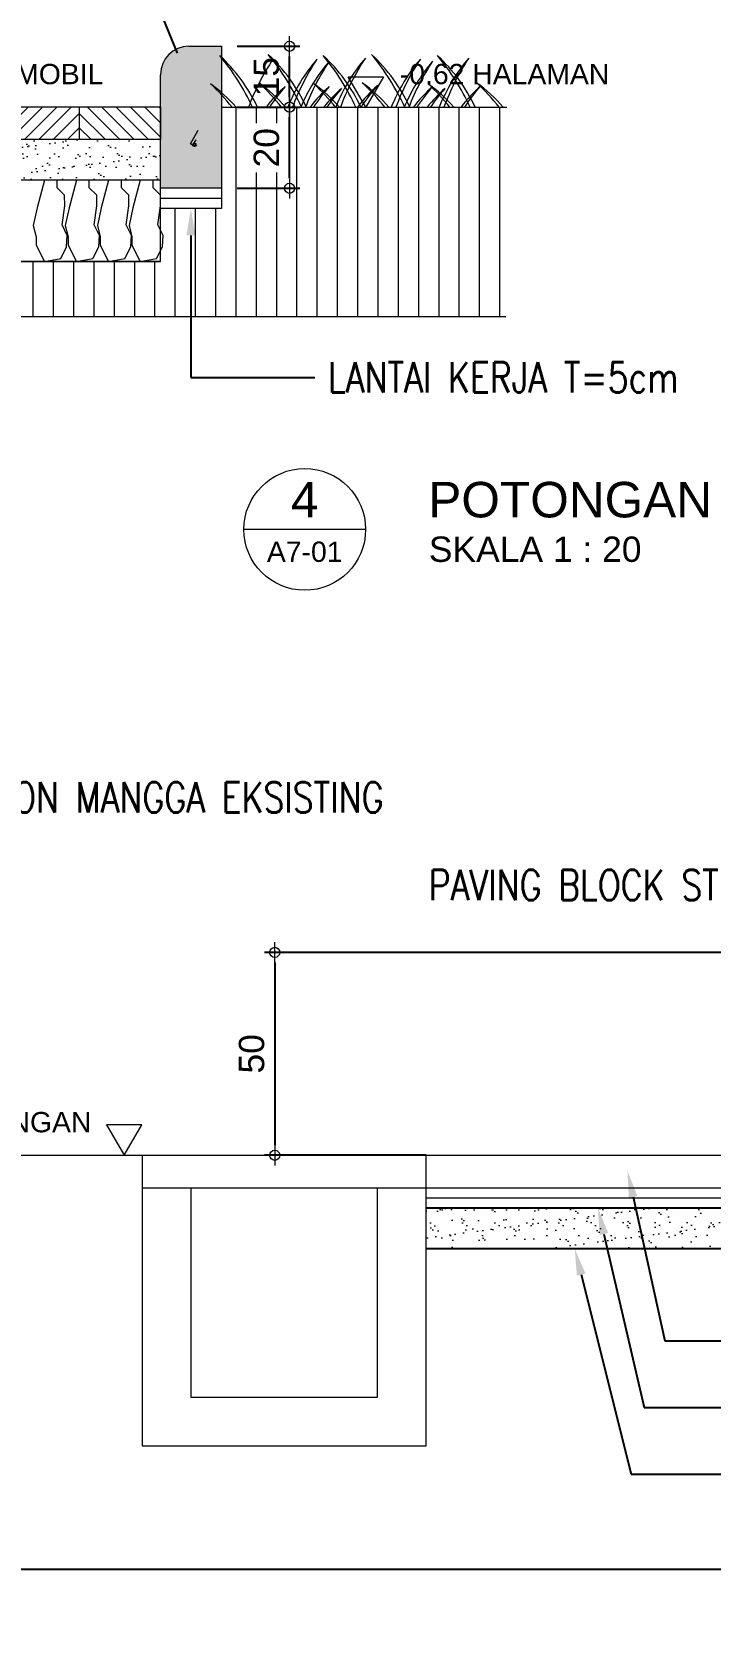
# Model space of a CAD drawing. Header units: millimetres. Extents: x -11 to 1625, y -267 to 195.
# Drawn here: x 872.69 to 879.38, y 140.23 to 155.93 of the extents above; entities that cross this region are included whole.
import ezdxf
from ezdxf import colors
from ezdxf.entities.mleader import LeaderData, LeaderLine
from ezdxf.enums import TextEntityAlignment as Align
from ezdxf.math import Vec2, Vec3

# ---------------------------------------------------------------- set-up
doc = ezdxf.new("R2010")
doc.units = ezdxf.units.MM
for name, color, linetype, lineweight in [('ars', 11, 'Continuous', 5), ('ARSIR WARNA', 43, 'Continuous', 0), ('bata', 5, 'Continuous', 25), ('dinding', 5, 'Continuous', 15), ('lan', 7, 'Continuous', 15), ('not', 7, 'Continuous', 20), ('POHON', 84, 'Continuous', 0), ('sol-kol', 8, 'Continuous', 0), ('TANAMAN', 74, 'Continuous', 0), ('tem', 5, 'Continuous', 20), ('TEXT KETERANGAN', 7, 'Continuous', 9), ('u', 6, 'Continuous', 20)]:
    doc.layers.add(name, color=color, linetype=linetype, lineweight=lineweight)
doc.styles.add('ATTR', font='romans.shx', dxfattribs={"width": 0.8, "height": 1.735066})
doc.styles.add('S', font='SIMPLEX', dxfattribs={"width": 1.1})
doc.styles.get("Standard").update_dxf_attribs({"font": 'ARIALUNI.TTF'})
doc.linetypes.add('BATTING', pattern='A,0.0001,-0.1,[134,ltypeshp.shx,S=0.1,R=0,X=-0.1,Y=0],-0.2,[134,ltypeshp.shx,S=0.1,R=180,X=0.1,Y=0],-0.1', length=0.4001)
doc.dimstyles.new('SK-25', dxfattribs={"dimtxt": 0.25, "dimasz": 0.1, "dimexe": 0.1, "dimexo": 0, "dimgap": 0.1, "dimtad": 1, "dimdec": 0, "dimlfac": 25, "dimzin": 12, "dimdsep": 46, "dimtxsty": 'Standard', "dimblk": 'BULAT', "dimcen": 0.1, "dimclrd": 256, "dimadec": 0, "dimazin": 3, "dimtfac": 1, "dimtdec": 0, "dimtofl": 0, "dimtmove": 0, "dimatfit": 3, "dimldrblk": 'BULAT', "dimfxl": 0, "dimtolj": 1, "dimtzin": 0, "dimarcsym": 0})

# ---------------------------------------------------------------- blocks, each defined once
blk = doc.blocks.new('PEIL')
blk.add_lwpolyline([(-0.188, 0.325), (0.188, 0.325), (0, 0)], close=True)
at = {"style": 'S', "width": 1.1, "flags": 4}
blk.add_attdef('CAT', (0.265, 0.036), '', height=0.2, dxfattribs=at)
blk = doc.blocks.new('BULAT')
for p, q in [((-1, 0), (1, 0)), ((0, -1), (0, 1))]:
    blk.add_line(p, q)
blk.add_circle((0, 0), 0.5)
blk = doc.blocks.new('*D337')
at = {"layer": 'Defpoints', "color": 0}
for p in [(874.713, 155.785), (875.23, 155.785), (874.713, 155.185)]:
    blk.add_point(p, dxfattribs=at)
at = {"layer": 'u', "color": 0, "lineweight": -2}
for p, q in [((874.713, 155.785), (875.33, 155.785)), ((874.713, 155.185), (875.33, 155.185))]:
    blk.add_line(p, q, dxfattribs=at)
at = {"layer": 'u', "lineweight": -2}
blk.add_line((875.23, 155.285), (875.23, 155.685), dxfattribs=at)
at = {"layer": 'u', "lineweight": -2, "xscale": 0.1, "yscale": 0.1, "zscale": 0.1}
for p, rotation in [((875.23, 155.785), 90), ((875.23, 155.185), 270)]:
    blk.add_blockref('BULAT', p, dxfattribs=dict(at, rotation=rotation))
at = {"layer": 'u', "color": 0, "insert": (875.002, 155.485), "char_height": 0.25, "attachment_point": 5, "rotation": 90}
blk.add_mtext('\\A1;15', dxfattribs=at)
blk = doc.blocks.new('*D339')
at = {"layer": 'Defpoints', "color": 0}
for p in [(874.713, 155.185), (875.23, 155.185), (874.713, 154.385)]:
    blk.add_point(p, dxfattribs=at)
at = {"layer": 'u', "color": 0, "lineweight": -2}
for p, q in [((874.713, 155.185), (875.33, 155.185)), ((874.713, 154.385), (875.33, 154.385))]:
    blk.add_line(p, q, dxfattribs=at)
at = {"layer": 'u', "lineweight": -2}
blk.add_line((875.23, 154.485), (875.23, 155.085), dxfattribs=at)
at = {"layer": 'u', "lineweight": -2, "xscale": 0.1, "yscale": 0.1, "zscale": 0.1}
for p, rotation in [((875.23, 155.185), 90), ((875.23, 154.385), 270)]:
    blk.add_blockref('BULAT', p, dxfattribs=dict(at, rotation=rotation))
at = {"layer": 'u', "color": 0, "insert": (875.002, 154.785), "char_height": 0.25, "attachment_point": 5, "rotation": 90}
blk.add_mtext('\\A1;20', dxfattribs=at)
blk = doc.blocks.new('Ndtpd')
blk.add_line((0.747, 0), (-0.747, 0))
blk.add_circle((0, 0), 0.747)
at = {"flags": 4}
for tag, height, p in [('NO', 0.5, (0, 0.148)), ('NOLBR', 0.3, (0, -0.398))]:
    blk.add_attdef(tag, text='', height=height, dxfattribs=at).set_placement(p, align=Align.CENTER)
for tag, p, height in [('NDTPD', (1.516, 0.148), 0.5), ('SKALA', (1.523, -0.398), 0.3)]:
    blk.add_attdef(tag, p, '', height=height, dxfattribs=at)
blk = doc.blocks.new('*D910')
at = {"layer": 'Defpoints', "color": 0}
for p in [(893.775, 146.854), (875.083, 144.854), (876.575, 144.854)]:
    blk.add_point(p, dxfattribs=at)
at = {"layer": 'u', "color": 0, "lineweight": -2}
for p, q in [((893.775, 146.854), (874.983, 146.854)), ((876.575, 144.854), (874.983, 144.854))]:
    blk.add_line(p, q, dxfattribs=at)
at = {"layer": 'u', "lineweight": -2}
blk.add_line((875.083, 146.754), (875.083, 144.954), dxfattribs=at)
at = {"layer": 'u', "lineweight": -2, "xscale": 0.1, "yscale": 0.1, "zscale": 0.1}
for p, rotation in [((875.083, 146.854), 90), ((875.083, 144.854), 270)]:
    blk.add_blockref('BULAT', p, dxfattribs=dict(at, rotation=rotation))
at = {"layer": 'u', "color": 0, "insert": (874.856, 145.854), "char_height": 0.25, "attachment_point": 5, "rotation": 90}
blk.add_mtext('\\A1;50', dxfattribs=at)

msp = doc.modelspace()

# ---------------------------------------------------------------- hatches: boundary and pattern name
at = {"layer": 'ars'}
h = msp.add_hatch(dxfattribs=at)
h.set_pattern_fill('_USER', color=256, scale=0.2, angle=90, style=0, pattern_type=0)
h.set_pattern_definition([(90, (859.30262, 103.58765), (-0.2, -1e-16), [])])
h.paths.add_polyline_path([(874.8117253, 154.5416565), (874.8117253, 155.0281845), (875.1920118, 155.0281845), (875.1920118, 154.5416565)], flags=16)
h.paths.add_polyline_path([(873.9568599, 153.6649206), (867.5597435, 153.6649206), (867.5616902, 153.1248214), (877.3616355, 153.1205214), (877.3699093, 155.1849205), (874.5568599, 155.1849205), (874.5568599, 154.1849205), (873.9568599, 154.1849205)])
h = msp.add_hatch(dxfattribs=at)
h.set_pattern_fill('_USER', color=256, scale=0.1, angle=45, style=0, pattern_type=0)
h.set_pattern_definition([(45, (804.6932, 113.9531), (-0.07071068, 0.07071068), [])])
h.paths.add_polyline_path([(873.1568599, 154.8649205), (873.1568599, 155.1849205), (872.3568599, 155.1849205), (872.3568599, 154.8649205)])
h = msp.add_hatch(dxfattribs=at)
h.set_pattern_fill('_USER', color=256, scale=0.1, angle=45, style=0, pattern_type=0)
h.set_pattern_definition([(135, (941.62052, 113.9531), (0.07071068, 0.07071068), [])])
h.paths.add_polyline_path([(873.1568599, 155.1849205), (873.9568599, 155.1849205), (873.9568599, 154.8649205), (873.1568599, 154.8649205)])
h = msp.add_hatch(dxfattribs=at)
h.set_pattern_fill('AR-SAND', color=256, scale=0.1, style=0)
h.set_pattern_definition([(37.5, (859.30262, 103.58765), (-0.00629934, 0.19268238), [0, -0.152, 0, -0.17, 0, -0.1625]), (7.5, (859.30262, 103.58765), (0.1769777, 0.2822146), [0, -0.082, 0, -0.137, 0, -0.0525]), (327.5, (859.17962, 103.58765), (0.3114142, 0.0005659), [0, -0.05, 0, -0.18, 0, -0.235]), (317.5, (859.17962, 103.58765), (0.3006127, 0.0877676), [0, -0.025, 0, -0.118, 0, -0.135])])
h.paths.add_polyline_path([(873.9568599, 154.8649205), (867.5568599, 154.8649205), (867.5568599, 154.4649205), (873.9568599, 154.4649205)])
h = msp.add_hatch(dxfattribs=at)
h.set_pattern_fill('AR-SAND', color=256, scale=0.004, style=0)
h.set_pattern_definition([(37.5, (877.77521, 143.9345), (-0.0064, 0.195765), [0, -0.154432, 0, -0.17272, 0, -0.1651]), (7.5, (877.7752, 143.9345), (0.17981, 0.28673), [0, -0.083312, 0, -0.139192, 0, -0.05334]), (327.5, (877.65024, 143.9345), (0.316397, 0.000575), [0, -0.0508, 0, -0.18288, 0, -0.23876]), (317.5, (877.65024, 143.9345), (0.305423, 0.089172), [0, -0.0254, 0, -0.119888, 0, -0.13716])])
h.paths.add_polyline_path([(879.7752099, 143.9344931), (879.7752099, 144.3344931), (876.5752099, 144.3344931), (876.5752099, 143.9344931)])
at = {"layer": 'sol-kol'}
msp.add_hatch(color=256, dxfattribs=at).paths.add_polyline_path([(874.5568599, 155.7849205), (874.2368599, 155.7849205, 0.4142135624), (873.9568599, 155.5049205), (873.9568599, 154.3849205), (874.5568599, 154.3849205)])

# ---------------------------------------------------------------- linework, layer by layer
for points in [[(876.5752099, 144.3344931), (879.7752099, 144.3344931)], [(876.5752099, 143.9344931), (879.7752099, 143.9344931)]]:
    msp.add_lwpolyline(points)
msp.add_lwpolyline([(884.323397, 140.1137913), (869.7702967, 140.1137913), (869.7702967, 140.774467), (884.323397, 140.774467)], close=True)
at = {"layer": 'ars', "linetype": 'BATTING', "ltscale": 0.25}
msp.add_line((874.5568599, 154.2849205), (873.9568599, 154.2849205), dxfattribs=at)
at = {"layer": 'ars', "linetype": 'BATTING', "ltscale": 0.225}
msp.add_lwpolyline([(876.5752099, 144.4344931), (879.7752099, 144.4344931)], dxfattribs=at)
at = {"layer": 'ARSIR WARNA'}
for points in [[(872.8127015, 154.4649205), (872.7404123, 154.1913962), (872.7017325, 154.0172929), (872.7300549, 153.9057996), (872.7300549, 153.8249206), (872.8127015, 153.6649205), (872.9733917, 153.6923129), (873.0317007, 153.8071353), (873.0383653, 153.9186286), (872.9867181, 154.0251305), (873.0134507, 154.2109436), (873.0117867, 154.3191089), (872.9384816, 154.3906654), (872.9384816, 154.4649205), (872.8127015, 154.4649203)], [(873.1291981, 154.4649205), (873.0569089, 154.1913962), (873.018229, 154.0172929), (873.0465515, 153.9057996), (873.0465515, 153.8249206), (873.129198, 153.6649205), (873.2898883, 153.6923129), (873.3481973, 153.8071353), (873.3548619, 153.9186286), (873.3032147, 154.0251305), (873.3299472, 154.2109436), (873.3282832, 154.3191089), (873.2549781, 154.3906654), (873.2549781, 154.4649205), (873.129198, 154.4649203)], [(873.4456946, 154.4649205), (873.3734054, 154.1913962), (873.3347256, 154.0172929), (873.3630481, 153.9057996), (873.3630481, 153.8249206), (873.4456946, 153.6649205), (873.6063849, 153.6923129), (873.6646938, 153.8071353), (873.6713585, 153.9186286), (873.6197112, 154.0251305), (873.6464438, 154.2109436), (873.6447798, 154.3191089), (873.5714747, 154.3906654), (873.5714747, 154.4649205), (873.4456946, 154.4649203)], [(873.7577747, 154.4649205), (873.6854855, 154.1913962), (873.6468057, 154.0172929), (873.6751281, 153.9057996), (873.6751281, 153.8249206), (873.7577747, 153.6649205), (873.9184649, 153.6923129), (873.9767739, 153.8071353), (873.9834385, 153.9186286), (873.9317913, 154.0251305), (873.9585239, 154.2109436), (873.9568599, 154.3191089), (873.8835548, 154.3906654), (873.8835548, 154.4649205), (873.7577747, 154.4649203)]]:
    msp.add_lwpolyline(points, dxfattribs=at)
at = {"layer": 'bata', "lineweight": 9}
msp.add_lwpolyline([(874.3050735, 154.863976), (874.2740246, 154.8101977), (874.252374, 154.8226977), (874.3300735, 154.9572773)], dxfattribs=at)
at = {"layer": 'bata'}
msp.add_circle((874.2918193, 154.8141281), 0.0134222, dxfattribs=at)
at = {"layer": 'dinding'}
for points in [[(871.3648288, 144.8544931), (874.9752099, 144.8544931), (877.7752099, 144.8544931), (879.7752099, 144.8544931), (893.7752099, 146.8544931), (898.57521, 146.8544931), (898.57521, 146.5344931)], [(873.7752099, 144.5344931), (877.7752099, 144.5344931), (879.7979516, 144.5344931), (893.7979516, 146.5344931), (898.57521, 146.5344931)], [(873.7752099, 144.8544931), (873.7752099, 141.9904931), (876.5752099, 141.9904931), (876.5752099, 144.8544931)], [(874.2552099, 144.5344931), (874.2552099, 142.4704931), (876.0952099, 142.4704931), (876.0952099, 144.5344931)]]:
    msp.add_lwpolyline(points, dxfattribs=at)
at = {"layer": 'lan'}
for p, q in [((873.9568599, 155.1849205), (867.5568599, 155.1849205)), ((873.1568599, 155.1849205), (873.1568599, 154.8649205)), ((873.9568599, 155.1849205), (873.9568599, 154.8649205)), ((874.5568599, 155.1849205), (877.3699093, 155.1849205)), ((873.9568599, 154.8649205), (867.5568599, 154.8649205)), ((873.9568599, 154.4649205), (867.5568599, 154.4649205)), ((873.9568599, 154.1849205), (873.9568599, 154.3849205)), ((874.5568599, 154.3849205), (874.5568599, 154.1849205)), ((874.5568599, 154.1849205), (873.9568599, 154.1849205)), ((873.9568599, 153.6649206), (867.5568599, 153.6649206)), ((867.5616902, 153.1248214), (877.3616355, 153.1205214))]:
    msp.add_line(p, q, dxfattribs=at)
msp.add_lwpolyline([(867.5568599, 153.6649206), (873.9568599, 153.6649206), (873.9568599, 154.4649205), (867.5568599, 154.4649205)], dxfattribs=at)
at = {"layer": 'POHON'}
for centre, radius, start, end in [((872.7457761, 154.2027741), 2.3347617, 24.87641111, 39.72585307), ((873.3649166, 154.4451549), 1.7164711, 25.52980055, 46.72917948), ((873.2228714, 154.2134317), 2.3347617, 24.58845836, 39.72585307), ((873.8420119, 154.4558124), 1.7164711, 25.13620189, 46.72917948), ((873.7651566, 154.2027741), 2.3347617, 24.87641111, 39.72585307), ((874.384297, 154.4451549), 1.7164711, 25.52980055, 46.72917948), ((874.2422519, 154.2134317), 2.3347617, 24.58845836, 39.72585307), ((874.8613923, 154.4558124), 1.7164711, 25.13620189, 46.72917948), ((874.8918397, 154.2027741), 2.3347617, 24.87641111, 39.72585307), ((875.5109801, 154.4451549), 1.7164711, 25.52980055, 46.72917948), ((877.0121243, 154.3677519), 2.3347617, 146.44858813, 159.51263321), ((876.8038705, 154.5421344), 1.7164711, 139.44526172, 158.00775341), ((877.4454888, 154.3677519), 2.3347617, 146.44858813, 159.51263321), ((876.9247467, 154.5225457), 1.7164711, 139.44526172, 157.30078852), ((877.566365, 154.3481631), 2.3347617, 146.44858813, 158.99859212), ((877.2809658, 154.552792), 1.7164711, 139.44526172, 158.39090451), ((877.9225841, 154.3784094), 2.3347617, 146.44858813, 159.79157907), ((877.823251, 154.5421344), 1.7164711, 139.44526172, 158.00775341), ((878.4648693, 154.3677519), 2.3347617, 146.44858813, 159.51263321), ((877.9441271, 154.5225457), 1.7164711, 139.44526172, 157.30078852), ((878.5857455, 154.3481631), 2.3347617, 146.44858813, 158.99859212), ((878.3003462, 154.552792), 1.7164711, 139.44526172, 158.39090451), ((878.9419645, 154.3784094), 2.3347617, 146.44858813, 159.79157907), ((873.1085916, 153.9517184), 1.9845475, 38.41859903, 47.48502318), ((873.6022274, 154.2269072), 1.4590005, 41.04283198, 54.48834959), ((873.5856869, 153.962376), 1.9845475, 38.02693764, 47.48502318), ((874.0793227, 154.2375647), 1.4590005, 40.49022881, 54.48834959), ((876.1580456, 154.2996286), 1.4590005, 131.68609161, 142.64298106), ((876.678416, 154.0791296), 1.9845475, 138.68941802, 146.13758558), ((876.5914101, 154.2996286), 1.4590005, 131.68609161, 142.64298106), ((877.1117806, 154.0791296), 1.9845475, 138.68941802, 146.13758558), ((874.127972, 153.9517184), 1.9845475, 38.41859903, 47.48502318), ((874.6216079, 154.2269072), 1.4590005, 41.04283198, 54.48834959), ((877.0685054, 154.3102861), 1.4590005, 131.68609161, 143.16768959), ((877.5888759, 154.0897871), 1.9845475, 138.68941802, 146.50733323), ((874.6050673, 153.962376), 1.9845475, 38.02693764, 47.48502318), ((875.0987032, 154.2375647), 1.4590005, 40.49022881, 54.48834959), ((877.6107906, 154.2996286), 1.4590005, 131.68609161, 142.64298106), ((878.131161, 154.0791296), 1.9845475, 138.68941802, 146.13758558), ((875.2546551, 153.9517184), 1.9845475, 38.41859903, 47.48502318), ((875.748291, 154.2269072), 1.4590005, 41.04283198, 54.48834959), ((878.0878858, 154.3102861), 1.4590005, 131.68609161, 143.16768959), ((878.6082563, 154.0897871), 1.9845475, 138.68941802, 146.50733323), ((875.7317504, 153.962376), 1.9845475, 38.02693764, 47.48502318), ((876.2253862, 154.2375647), 1.4590005, 40.49022881, 54.48834959), ((876.7122863, 154.2800398), 1.4590005, 131.68609161, 141.66882973), ((877.2326568, 154.0595409), 1.9845475, 138.68941802, 145.45376051), ((877.7316668, 154.2800398), 1.4590005, 131.68609161, 141.66882973), ((878.2520372, 154.0595409), 1.9845475, 138.68941802, 145.45376051)]:
    msp.add_arc(centre, radius, start, end, dxfattribs=at)
at = {"layer": 'TANAMAN'}
msp.add_lwpolyline([(874.5568599, 155.1849205), (877.3349805, 155.1849205)], dxfattribs=at)
at = {"layer": 'tem'}
for p, q in [((874.2368599, 155.7849205), (874.5568599, 155.7849205)), ((874.5568599, 155.7849205), (874.5568599, 154.3868195)), ((873.9568599, 154.3849205), (873.9568599, 155.5049205)), ((874.5568599, 154.3849205), (873.9568599, 154.3849205))]:
    msp.add_line(p, q, dxfattribs=at)
msp.add_arc((874.2368599, 155.5049205), 0.28, 90, 180, dxfattribs=at)

# ---------------------------------------------------------------- block references
at = {"layer": 'not'}
ref = msp.add_blockref('PEIL', (867.7956216, 155.1849205), dxfattribs=dict(at, xscale=0.9237604307036236, yscale=0.9237604307033962, zscale=0.9237604307034012))
ref.add_attrib('CAT', '- 0.62 PAVING BLOCK T. PARKIR MOBIL', (868.1310172, 155.4112265), dxfattribs={"layer": '0', "height": 0.2, "flags": 4})
ref = msp.add_blockref('PEIL', (875.9812229, 155.1849205), dxfattribs=dict(at, xscale=0.9237604307036236, yscale=0.9237604307033962, zscale=0.9237604307034012))
ref.add_attrib('CAT', '-0.62 HALAMAN', (876.3166184, 155.4112265), dxfattribs={"layer": '0', "height": 0.2, "flags": 4})
ref = msp.add_blockref('Ndtpd', (875.3791459, 151.0228389), dxfattribs=dict(at, xscale=0.803212851405533, yscale=0.8032128514056467, zscale=0.8032128514056226))
ref.add_attrib('NO', '4', dxfattribs={"layer": '0', "height": 0.35, "flags": 4}).set_placement((875.3788187, 151.1413647), align=Align.CENTER)
ref.add_attrib('NDTPD', 'POTONGAN ', (876.5968306, 151.1413647), dxfattribs={"layer": '0', "height": 0.35, "flags": 4})
ref.add_attrib('NOLBR', 'A7-01', dxfattribs={"layer": '0', "height": 0.2, "flags": 4}).set_placement((875.3788187, 150.702869), align=Align.CENTER)
ref.add_attrib('SKALA', 'SKALA 1 : 20', (876.6026306, 150.702869), dxfattribs={"layer": '0', "height": 0.25, "flags": 4})
ref = msp.add_blockref('PEIL', (873.598277, 144.8544931), dxfattribs=dict(at, xscale=-0.9237604307036236, yscale=0.9237604307033962, zscale=0.9237604307034012))
ref.add_attrib('CAT', '-1.12 JALAN LINGKUNGAN', (869.7671106, 145.0807991), dxfattribs={"layer": '0', "height": 0.2, "flags": 4})

# ---------------------------------------------------------------- dimensions: what is measured, and where the dimension line sits
at = {"layer": 'u'}
for base, p1, p2, picture, middle in [((875.2295118, 155.7849205), (874.7129233, 155.1849205), (874.7129233, 155.7849205), '*D337', (875.2295118, 155.4849205)), ((875.2295118, 155.1849205), (874.7129233, 154.3849205), (874.7129233, 155.1849205), '*D339', (875.2295118, 154.7849205))]:
    dim = msp.add_linear_dim(base=base, p1=p1, p2=p2, angle=90, dimstyle='SK-25', dxfattribs=at)
    dim.commit()
    dim.dimension.update_dxf_attribs({"geometry": picture, "text_midpoint": middle, "dimtype": 160})
dim = msp.add_linear_dim(base=(875.0832624, 144.8544931), p1=(893.7752099, 146.8544931), p2=(876.5752099, 144.8544931), angle=90, dimstyle='SK-25', dxfattribs=at)
dim.commit()
dim.dimension.update_dxf_attribs({"geometry": '*D910', "text_midpoint": (874.8555338, 145.8544931)})

# ---------------------------------------------------------------- leaders
at = {"layer": 'TEXT KETERANGAN'}
ml = msp.add_multileader_mtext('Standard', dxfattribs=at)
ml.set_content('{\\C90;KANSTEIN BETON/ SLOOF}', color=256, style='ATTR')
ml.set_leader_properties()
ml.build(insert=Vec2(0, 0))
ml.multileader.update_dxf_attribs({"text_left_attachment_type": 2, "text_right_attachment_type": 2, "dogleg_length": 2.367, "arrow_head_size": 0.2637542})
ctx = ml.context
ctx.base_point, ctx.char_height, ctx.arrow_head_size, ctx.landing_gap_size, ctx.plane_origin = Vec3(860.3504313, 157.0302386), 0.3, 0.2637542, 0.1318771, Vec3(865.2047004, 154.8690703)
ctx.left_attachment, ctx.right_attachment, ctx.text_align_type = 2, 2, 2
notes = []
notes.append((ctx, [(0, (1, 1, 0), (873.5909026, 157.0302386), (-1, 0), 8.3595742, [(0, [(874.2225278, 155.4726977)], 0, [])])]))
ctx.mtext.insert, ctx.mtext.alignment, ctx.mtext.flow_direction = Vec3(865.0994513, 157.25881), 3, 5
ml = msp.add_multileader_mtext('Standard', dxfattribs=at)
ml.set_content('{\\C90;LANTAI KERJA T=5cm}', color=256, style='ATTR')
ml.set_leader_properties()
ml.build(insert=Vec2(0, 0))
ml.multileader.update_dxf_attribs({"text_left_attachment_type": 2, "text_right_attachment_type": 2, "dogleg_length": 2.367, "arrow_head_size": 0.2637542})
ctx = ml.context
ctx.base_point, ctx.char_height, ctx.arrow_head_size, ctx.landing_gap_size, ctx.plane_origin = Vec3(875.4775634, 152.5217236), 0.3, 0.2637542, 0.1318771, Vec3(878.2352349, 153.531685)
ctx.left_attachment, ctx.right_attachment = 2, 2
notes.append((ctx, [(0, (1, 1, 0), (874.2568599, 152.5217236), (1, 0), 1.2207036, [(0, [(874.2568599, 154.1849205)], 0, [])])]))
ctx.mtext.insert, ctx.mtext.flow_direction = Vec3(875.6094406, 152.6717236), 5
ml = msp.add_multileader_mtext('Standard', dxfattribs=at)
ml.set_content('{\\C90;POHON MANGGA EKSISTING}', color=256, style='ATTR')
ml.set_leader_properties()
ml.build(insert=Vec2(0, 0))
ml.multileader.update_dxf_attribs({"text_left_attachment_type": 2, "text_right_attachment_type": 2, "dogleg_length": 2.367, "arrow_head_size": 0.2637542})
ctx = ml.context
ctx.base_point, ctx.char_height, ctx.arrow_head_size, ctx.landing_gap_size, ctx.plane_origin = Vec3(871.7038238, 148.3813435), 0.3, 0.2637542, 0.1318771, Vec3(873.1560251, 148.0281931)
ctx.left_attachment, ctx.right_attachment = 2, 2
notes.append((ctx, [(0, (1, 1, 0), (870.8921732, 148.3813435), (1, 0), 0.8116505, [(0, [(870.210489, 148.3813435)], 0, [])])]))
ctx.mtext.insert, ctx.mtext.flow_direction = Vec3(871.8357009, 148.5313435), 5
ml = msp.add_multileader_mtext('Standard', dxfattribs=at)
ml.set_content('{\\C90;PAVING BLOCK STRAIGHT WARNA NATURAL T=8cm}', color=256, style='ATTR')
ml.set_leader_properties()
ml.build(insert=Vec2(0, 0))
ml.multileader.update_dxf_attribs({"text_left_attachment_type": 2, "text_right_attachment_type": 2, "dogleg_length": 2.367, "arrow_head_size": 0.2637542})
ctx = ml.context
ctx.base_point, ctx.char_height, ctx.arrow_head_size, ctx.landing_gap_size, ctx.plane_origin = Vec3(875.3858937, 147.5176755), 0.3, 0.2637542, 0.1318771, Vec3(884.7201629, 145.6050049)
ctx.left_attachment, ctx.right_attachment, ctx.text_align_type = 2, 2, 2
notes.append((ctx, [(0, (1, 1, 0), (889.7604686, 147.5176755), (-1, 0), 5.0136778, [(0, [(890.1234824, 146.3328177)], 0, [])])]))
ctx.mtext.insert, ctx.mtext.alignment, ctx.mtext.flow_direction = Vec3(884.6149137, 147.6676755), 3, 5
ml = msp.add_multileader_mtext('Standard', dxfattribs=at)
ml.set_content('{\\C90;BETON TUMBUK T=8cm}', color=256, style='ATTR')
ml.set_leader_properties()
ml.build(insert=Vec2(0, 0))
ml.multileader.update_dxf_attribs({"text_left_attachment_type": 2, "text_right_attachment_type": 2, "dogleg_length": 2.367, "arrow_head_size": 0.2637542})
ctx = ml.context
ctx.base_point, ctx.char_height, ctx.arrow_head_size, ctx.landing_gap_size, ctx.plane_origin = Vec3(882.1326905, 143.0267757), 0.3, 0.2637542, 0.1318771, Vec3(882.427312, 143.7090409)
ctx.left_attachment, ctx.right_attachment = 2, 2
notes.append((ctx, [(0, (1, 1, 0), (878.9285885, 143.0267757), (1, 0), 3.204102, [(0, [(878.5600513, 144.7016457)], 0, [])])]))
ctx.mtext.insert, ctx.mtext.flow_direction = Vec3(882.2645676, 143.1767757), 5
ml = msp.add_multileader_mtext('Standard', dxfattribs=at)
ml.set_content('{\\C90;LANTAI KERJA T=5cm}', color=256, style='ATTR')
ml.set_leader_properties()
ml.build(insert=Vec2(0, 0))
ml.multileader.update_dxf_attribs({"text_left_attachment_type": 2, "text_right_attachment_type": 2, "dogleg_length": 2.367, "arrow_head_size": 0.2637542})
ctx = ml.context
ctx.base_point, ctx.char_height, ctx.arrow_head_size, ctx.landing_gap_size, ctx.plane_origin = Vec3(882.1326905, 142.3688578), 0.3, 0.2637542, 0.1318771, Vec3(882.427312, 143.051123)
ctx.left_attachment, ctx.right_attachment = 2, 2
notes.append((ctx, [(0, (1, 1, 0), (878.7267691, 142.3688578), (1, 0), 3.4059214, [(0, [(878.2690177, 144.3344931)], 0, [])])]))
ctx.mtext.insert, ctx.mtext.flow_direction = Vec3(882.2645676, 142.5188578), 5
ml = msp.add_multileader_mtext('Standard', dxfattribs=at)
ml.set_content('{\\C90;PASIR URUG T=10cm}', color=256, style='ATTR')
ml.set_leader_properties()
ml.build(insert=Vec2(0, 0))
ml.multileader.update_dxf_attribs({"text_left_attachment_type": 2, "text_right_attachment_type": 2, "dogleg_length": 2.367, "arrow_head_size": 0.2637542})
ctx = ml.context
ctx.base_point, ctx.char_height, ctx.arrow_head_size, ctx.landing_gap_size, ctx.plane_origin = Vec3(882.1326905, 141.7109399), 0.3, 0.2637542, 0.1318771, Vec3(882.427312, 142.3932052)
ctx.left_attachment, ctx.right_attachment = 2, 2
notes.append((ctx, [(0, (1, 1, 0), (878.5969156, 141.7109399), (1, 0), 3.5357749, [(0, [(878.0402264, 143.9344931)], 0, [])])]))
ctx.mtext.insert, ctx.mtext.flow_direction = Vec3(882.2645676, 141.8609399), 5
for ctx, leaders in notes:
    for number, flags, end, landing, length, lines in leaders:
        leader = LeaderData()
        leader.index, (leader.has_last_leader_line, leader.has_dogleg_vector, leader.attachment_direction) = number, flags
        leader.last_leader_point, leader.dogleg_vector, leader.dogleg_length = Vec3(end), Vec3(landing), length
        for number, points, colour, breaks in lines:
            line = LeaderLine()
            line.index, line.vertices, line.color, line.breaks = number, Vec3.list(points), colors.encode_raw_color(colour), breaks
            leader.lines.append(line)
        ctx.leaders.append(leader)

doc.saveas('drawing.dxf')
